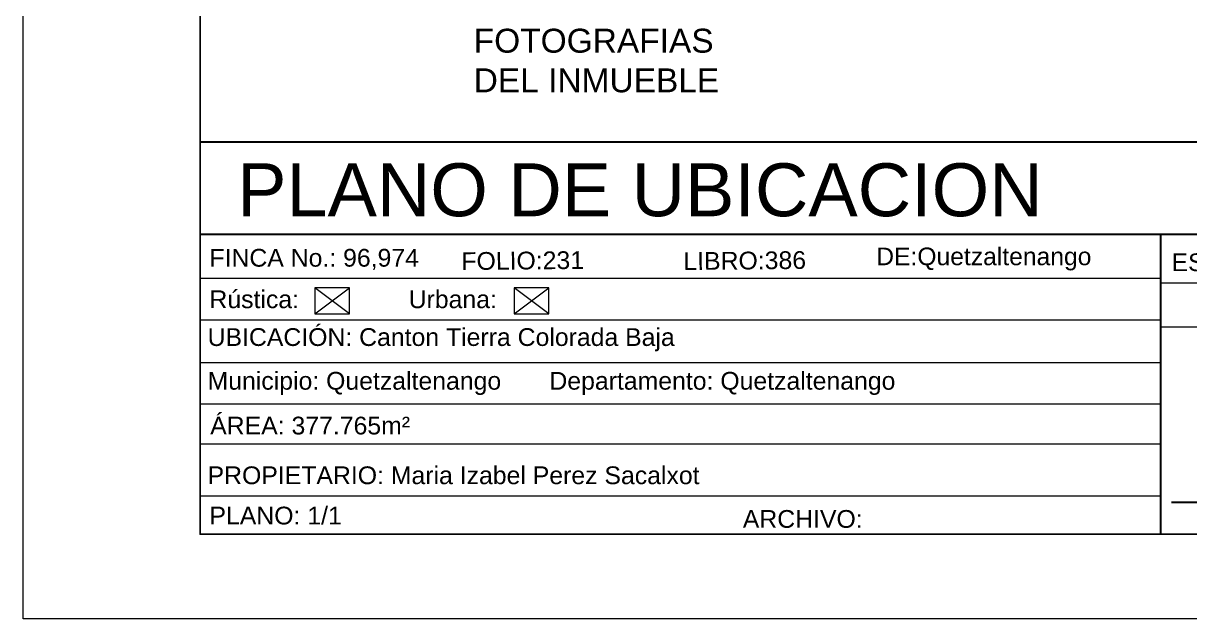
# Model space of a CAD drawing. Header units: millimetres. Extents: x 2413 to 2557, y 1886 to 2106.
# Drawn here: x 2413.3 to 2501.4, y 1885.9 to 1930.9 of the extents above; entities that cross this region are included whole.
import ezdxf

# ---------------------------------------------------------------- set-up
doc = ezdxf.new("R2010")
doc.units = ezdxf.units.MM
for name, color, linetype in [('PDF_0', 7, 'Continuous'), ('PDF_10 Formato', 7, 'Continuous'), ('PDF_FORMATO', 7, 'Continuous'), ('PDF_Text', 7, 'Continuous')]:
    doc.layers.add(name, color=color, linetype=linetype)
doc.styles.add('PDF Arial-BoldMT', font='arial.ttf')
doc.styles.add('PDF ArialMT', font='arial.ttf')

msp = doc.modelspace()

# ---------------------------------------------------------------- linework, layer by layer
at = {"layer": 'PDF_0', "lineweight": 20}
for points in [[(2435.307, 1908.956), (2437.934, 1908.956), (2437.934, 1910.904), (2435.307, 1910.904)], [(2450.359, 1908.956), (2452.985, 1908.956), (2452.985, 1910.904), (2450.359, 1910.904)]]:
    msp.add_lwpolyline(points, close=True, dxfattribs=at)
for points in [[(2437.934, 1908.956), (2435.307, 1910.904)], [(2435.307, 1908.956), (2437.934, 1910.904)], [(2452.985, 1908.956), (2450.359, 1910.904)], [(2450.359, 1908.956), (2452.985, 1910.904)]]:
    msp.add_lwpolyline(points, dxfattribs=at)
at = {"layer": 'PDF_10 Formato', "lineweight": 9}
msp.add_lwpolyline([(2413.28, 1885.912), (2413.28, 2105.842), (2557.246, 2105.842), (2557.246, 1885.912)], close=True, dxfattribs=at)
at = {"layer": 'PDF_10 Formato', "lineweight": 25}
msp.add_lwpolyline([(2550.553, 2100.985), (2550.553, 1892.294), (2426.638, 1892.294), (2426.638, 2100.985)], close=True, dxfattribs=at)
at = {"layer": 'PDF_FORMATO', "lineweight": 30}
for points in [[(2426.638, 1921.946), (2550.553, 1921.946)], [(2426.638, 1914.971), (2527.425, 1914.971)], [(2499.214, 1914.971), (2499.214, 1892.294)], [(2500.033, 1894.723), (2526.578, 1894.723)]]:
    msp.add_lwpolyline(points, dxfattribs=at)
at = {"layer": 'PDF_FORMATO', "lineweight": 20}
for points in [[(2426.638, 1911.638), (2499.157, 1911.638)], [(2499.214, 1911.299), (2527.425, 1911.299)], [(2426.638, 1908.504), (2499.157, 1908.504)], [(2499.214, 1907.967), (2527.425, 1907.967)], [(2426.694, 1905.284), (2499.214, 1905.284)], [(2426.694, 1902.15), (2499.214, 1902.15)], [(2426.638, 1899.128), (2499.157, 1899.128)], [(2426.638, 1895.203), (2499.157, 1895.203)]]:
    msp.add_lwpolyline(points, dxfattribs=at)

# ---------------------------------------------------------------- texts
at = {"layer": 'PDF_Text', "attachment_point": 4}
for s, insert, char_height, style in [('FOTOGRAFIAS', (2447.311, 1929.58), 1.81079, 'PDF Arial-BoldMT'), ('DEL INMUEBLE', (2447.311, 1926.587), 1.81079, 'PDF Arial-BoldMT'), ('PLANO DE UBICACION', (2429.434, 1918.297), 4.00062, 'PDF ArialMT'), ('FINCA No.: 96,974', (2427.344, 1913.063), 1.34131, 'PDF Arial-BoldMT'), ('DE:Quetzaltenango', (2477.726, 1913.092), 1.33353, 'PDF Arial-BoldMT'), ('ESCALA:', (2500.036, 1912.838), 1.3413, 'PDF Arial-BoldMT'), ('Rústica:', (2427.344, 1910.042), 1.3413, 'PDF Arial-BoldMT'), ('Urbana:', (2442.397, 1910.042), 1.3413, 'PDF Arial-BoldMT'), ('UBICACIÓN: Canton Tierra Colorada Baja', (2427.203, 1906.992), 1.34131, 'PDF Arial-BoldMT'), ('Municipio: Quetzaltenango       Departamento: Quetzaltenango', (2427.203, 1903.688), 1.34131, 'PDF Arial-BoldMT'), ('ÁREA: 377.765m²', (2427.401, 1900.496), 1.34131, 'PDF Arial-BoldMT'), ('PROPIETARIO: Maria Izabel Perez Sacalxot', (2427.203, 1896.74), 1.34131, 'PDF Arial-BoldMT'), ('PLANO: 1/1', (2427.344, 1893.695), 1.3413, 'PDF ArialMT'), ('ARCHIVO:', (2467.644, 1893.44), 1.3413, 'PDF ArialMT')]:
    msp.add_mtext(s, dxfattribs=dict(at, insert=insert, char_height=char_height, style=style))
at = {"layer": 'PDF_Text', "char_height": 1.3413, "attachment_point": 4, "style": 'PDF Arial-BoldMT'}
for s, insert, rotation in [('FOLIO:231', (2446.379, 1912.922), 0.55219), ('LIBRO:386', (2463.154, 1912.922), 0.55378)]:
    msp.add_mtext(s, dxfattribs=dict(at, insert=insert, rotation=rotation))

doc.saveas('drawing.dxf')
